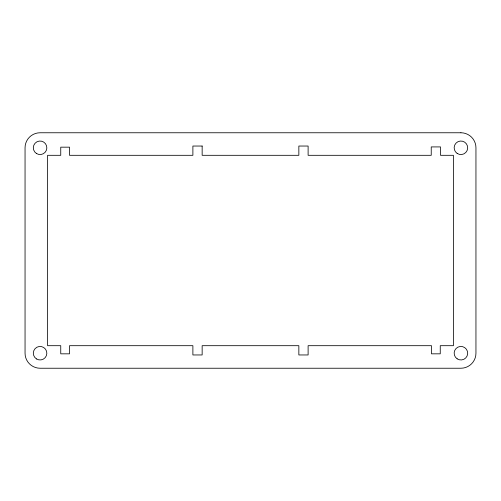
<?xml version="1.0" encoding="UTF-8"?>
<svg xmlns="http://www.w3.org/2000/svg" width="501" height="501" viewBox="0 0 501 501"><rect width="100%" height="100%" fill="white"/><g stroke="black" fill="none" stroke-linecap="round" stroke-linejoin="round"><path stroke-width="0.75" d="M460.92 132.765L40.08 132.765A15.03 15.03 0 0 0 25.05 147.795L25.05 353.205A15.03 15.03 0 0 0 40.08 368.235L460.92 368.235A15.03 15.03 0 0 0 475.95 353.205L475.95 147.795A15.03 15.03 0 0 0 460.92 132.765M202.154 146.041L192.885 146.041L192.885 155.31L69.514 155.31L69.514 147.169L60.746 147.169L60.746 155.31L47.595 155.31L47.595 345.69L60.746 345.69L60.746 353.831L69.514 353.831L69.514 345.69L192.885 345.69L192.885 354.958L202.154 354.958L202.154 345.69L298.846 345.69L298.846 354.958L308.115 354.958L308.115 345.69L431.486 345.69L431.486 353.831L440.254 353.831L440.254 345.69L453.405 345.69L453.405 155.31L440.504 155.31L440.504 146.918L431.236 146.918L431.236 155.31L308.115 155.31L308.115 146.041L298.846 146.041L298.846 155.31L202.154 155.31L202.154 146.041M457.162 153.419A6.764 6.764 0 0 0 467.671 148.24A6.764 6.764 0 0 0 457.927 141.727A6.764 6.764 0 0 0 457.162 153.419M457.162 358.829A6.764 6.764 0 0 0 467.671 353.643A6.764 6.764 0 0 0 457.927 347.137A6.764 6.764 0 0 0 457.162 358.829M36.523 358.954A6.764 6.764 0 0 0 46.837 353.412A6.764 6.764 0 0 0 36.88 347.249A6.764 6.764 0 0 0 36.523 358.954M36.485 153.525A6.764 6.764 0 0 0 46.837 148.046A6.764 6.764 0 0 0 36.917 141.814A6.764 6.764 0 0 0 36.485 153.525"/></g></svg>
